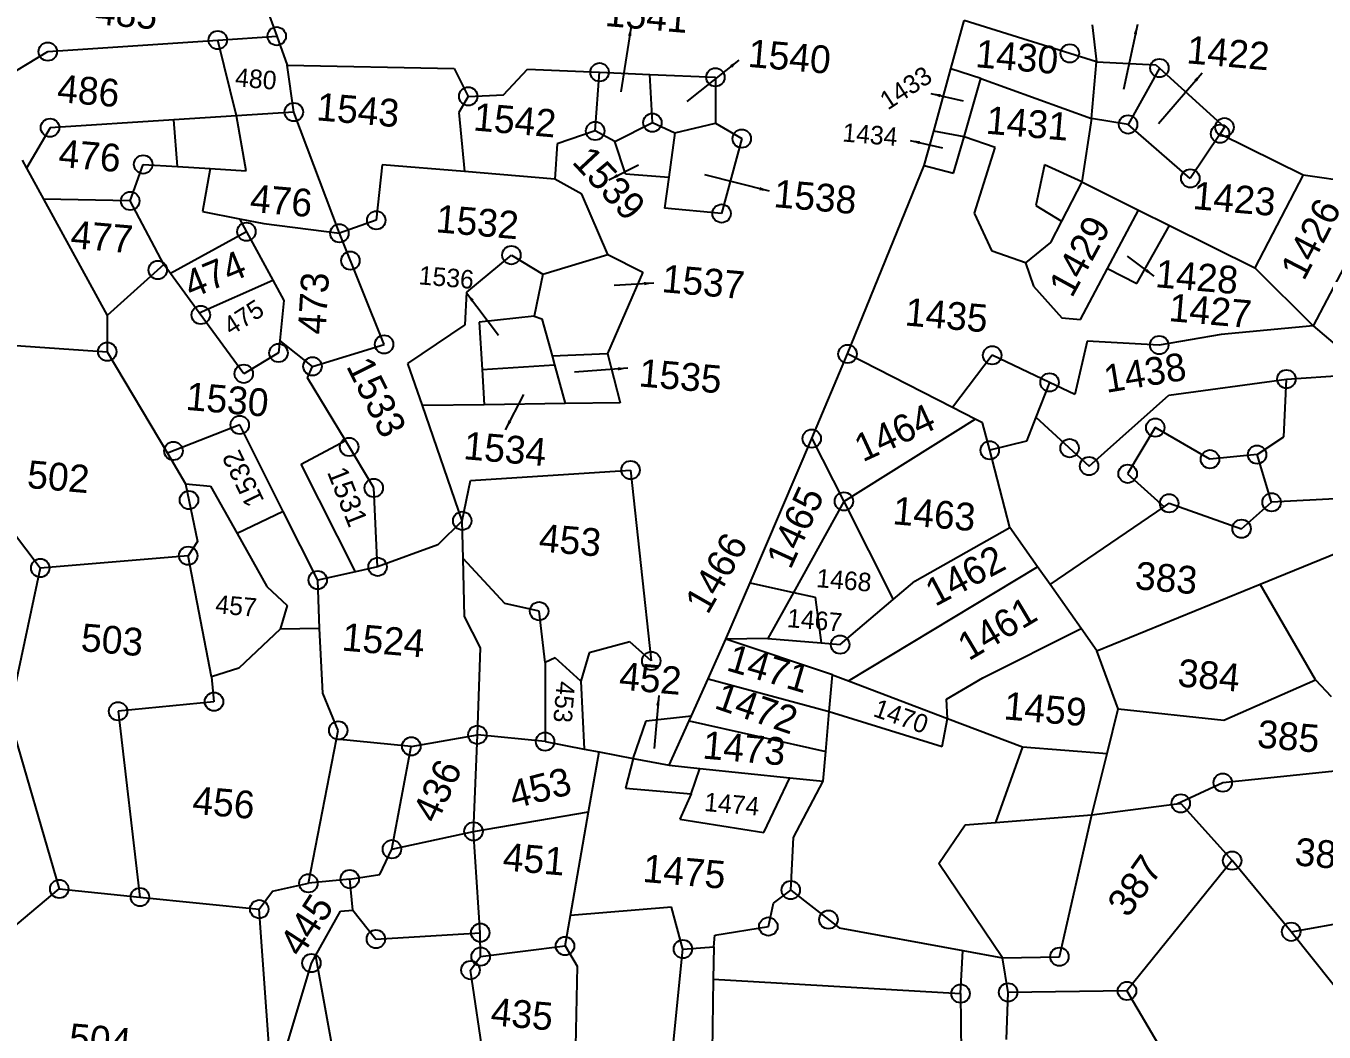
# Model space of a CAD drawing. Header units: metres. Extents: x 302356 to 305648, y 1939949 to 1943623.
# Drawn here: x 302912.1 to 303240.7, y 1941222.5 to 1941477.1 of the extents above; entities that cross this region are included whole.
import ezdxf

# ---------------------------------------------------------------- set-up
doc = ezdxf.new("R2010")
doc.units = ezdxf.units.M
doc.layers.add('POLY_PARCEL', color=6, linetype='Continuous')
doc.layers.add('TEXT_PARCEL', color=7, linetype='Continuous')
doc.styles.add('TEXT_MAP', font='')
doc.styles.get('TEXT_MAP').set_extended_font_data('Kruti Dev 050')
doc.dimstyles.get("Standard").update_dxf_attribs({"dimtxt": 0.18, "dimasz": 0.18, "dimexe": 0.18, "dimexo": 0.0625, "dimgap": 0.09, "dimtad": 0, "dimtih": 1, "dimtoh": 1, "dimdec": 4, "dimzin": 0, "dimdsep": 46, "dimtxsty": 'Standard', "dimcen": 0.09, "dimadec": 0, "dimazin": 0, "dimtfac": 1, "dimtdec": 4, "dimtofl": 0, "dimtmove": 0, "dimatfit": 3, "dimfxl": 1, "dimtolj": 1, "dimtzin": 0, "dimarcsym": 0})

msp = doc.modelspace()

# ---------------------------------------------------------------- linework, layer by layer
for centre in [(302960.69, 1941473.49), (302975.61, 1941474.49), (302917.66, 1941470.58), (303176.37, 1941470.12), (303057.33, 1941465.37), (303086.65, 1941464.08), (303199.05, 1941466.41), (303024.11, 1941459.26), (302979.95, 1941455.27), (302918.23, 1941451.32), (303056.23, 1941450.5), (303070.7, 1941452.6), (303191.12, 1941452.14), (303215.52, 1941451.45), (303093.33, 1941448.57), (303214.41, 1941449.79), (302941.82, 1941442.02), (303206.87, 1941438.49), (302938.53, 1941432.8), (303000.82, 1941427.89), (303088.23, 1941429.61), (302967.95, 1941425), (302991.48, 1941424.6), (302994.27, 1941417.68), (303035.02, 1941419.07), (302945.51, 1941415.31), (302956.4, 1941403.95), (302932.72, 1941394.64), (303002.8, 1941396.49), (303199, 1941396.3), (302976.07, 1941394.32), (303120.1, 1941394.07), (303156.72, 1941393.73), (302967.28, 1941389.04), (302984.67, 1941390.93), (303171.24, 1941386.86), (303231.2, 1941387.72), (302966.25, 1941376.11), (303198.01, 1941375.44), (303111.03, 1941372.65), (302949.48, 1941369.52), (302993.95, 1941370.54), (303156.1, 1941369.69), (303176.3, 1941370.22), (303223.77, 1941368.59), (303181.24, 1941365.68), (303211.85, 1941367.43), (303065.18, 1941364.68), (303191.01, 1941363.73), (303000.18, 1941360.17), (302953.41, 1941357.08), (303119.2, 1941356.76), (303201.51, 1941356.27), (303227.45, 1941356.54), (303022.58, 1941351.83), (303219.84, 1941349.84), (302953.2, 1941342.99), (302915.77, 1941339.89), (303001.15, 1941340.19), (302985.99, 1941336.85), (303042.04, 1941328.97), (303118.23, 1941320.5), (303070.42, 1941316.38), (302959.74, 1941306.06), (302935.45, 1941303.65), (302991.2, 1941298.79), (303026.41, 1941297.67), (303009.69, 1941294.76), (303043.54, 1941295.95), (303215.09, 1941285.58), (303204.45, 1941280.32), (303025.43, 1941273.24), (303004.77, 1941268.73), (303217.46, 1941265.84), (302983.65, 1941260.12), (302994.09, 1941261.15), (302920.58, 1941258.68), (302940.99, 1941256.61), (303105.72, 1941258.37), (302971.21, 1941253.55), (303115.28, 1941250.9), (303027.15, 1941247.6), (303100.06, 1941249.16), (303232.4, 1941247.82), (303000.73, 1941245.97), (303048.59, 1941244.23), (303078.44, 1941243.45), (303027.24, 1941241.54), (303173.73, 1941241.51), (302984.41, 1941239.91), (303024.66, 1941238.12), (303148.71, 1941232.18), (303160.75, 1941232.48), (303190.84, 1941232.87)]:
    msp.add_circle(centre, 2.33)
at = {"layer": 'POLY_PARCEL'}
for p, q in [((302970.89, 1941487.46), (302975.61, 1941474.49)), ((303146.28, 1941466.24), (303149.65, 1941478.45)), ((303183.11, 1941468.02), (303149.65, 1941478.45)), ((303182.01, 1941477.33), (303183.11, 1941468.02)), ((302917.66, 1941470.58), (302960.69, 1941473.49)), ((302960.69, 1941473.49), (302975.61, 1941474.49)), ((302965.4, 1941454.34), (302960.69, 1941473.49)), ((302975.61, 1941474.49), (302978.27, 1941467.17)), ((302903.77, 1941462.18), (302917.66, 1941470.58)), ((302979.95, 1941455.27), (302978.27, 1941467.17)), ((302978.27, 1941467.17), (303020.52, 1941466.29)), ((303020.52, 1941466.29), (303024.11, 1941459.26)), ((303033.01, 1941459.61), (303039.09, 1941466.17)), ((303039.09, 1941466.17), (303057.33, 1941465.37)), ((303141.93, 1941450.48), (303146.28, 1941466.24)), ((303153.86, 1941463.77), (303146.28, 1941466.24)), ((303181.87, 1941453.65), (303183.11, 1941468.02)), ((303183.11, 1941468.02), (303198.18, 1941467.2)), ((303199.05, 1941466.41), (303191.12, 1941452.14)), ((303198.18, 1941467.2), (303199.05, 1941466.41)), ((303199.05, 1941466.41), (303215.52, 1941451.45)), ((303056.23, 1941450.5), (303057.33, 1941465.37)), ((303057.33, 1941465.37), (303070.02, 1941464.81)), ((303070.7, 1941452.6), (303070.02, 1941464.81)), ((303070.02, 1941464.81), (303086.65, 1941464.08)), ((303086.65, 1941464.08), (303086.67, 1941452.51)), ((303149.59, 1941448.98), (303153.86, 1941463.77)), ((303153.86, 1941463.77), (303181.87, 1941453.65)), ((303024.11, 1941459.26), (303033.01, 1941459.61)), ((303024.11, 1941459.26), (303021.72, 1941455.19)), ((302949.57, 1941453.33), (302918.23, 1941451.32)), ((302965.4, 1941454.34), (302949.57, 1941453.33)), ((302950.54, 1941441.48), (302949.57, 1941453.33)), ((302979.95, 1941455.27), (302965.4, 1941454.34)), ((302967.86, 1941440.4), (302965.4, 1941454.34)), ((302991.48, 1941424.6), (302979.95, 1941455.27)), ((303021.72, 1941455.19), (303023.17, 1941440.22)), ((303181.87, 1941453.65), (303179.38, 1941437.63)), ((303191.12, 1941452.14), (303181.87, 1941453.65)), ((302918.23, 1941451.32), (302912.29, 1941441.07)), ((303056.23, 1941450.5), (303046.6, 1941447.23)), ((303061.23, 1941447.82), (303056.23, 1941450.5)), ((303061.23, 1941447.82), (303070.7, 1941452.6)), ((303070.7, 1941452.6), (303076.37, 1941450.05)), ((303076.37, 1941450.05), (303074.84, 1941438.79)), ((303076.37, 1941450.05), (303086.67, 1941452.51)), ((303086.67, 1941452.51), (303093.33, 1941448.57)), ((303139.52, 1941441.75), (303141.93, 1941450.48)), ((303149.59, 1941448.98), (303141.93, 1941450.48)), ((303206.87, 1941438.49), (303191.12, 1941452.14)), ((303214.41, 1941449.79), (303206.87, 1941438.49)), ((303215.52, 1941451.45), (303214.41, 1941449.79)), ((303214.41, 1941449.79), (303235.42, 1941439.42)), ((303046.6, 1941447.23), (303046.01, 1941438.33)), ((303063.87, 1941439.67), (303061.23, 1941447.82)), ((303093.33, 1941448.57), (303088.23, 1941429.61)), ((303146.93, 1941439.79), (303149.59, 1941448.98)), ((303157.5, 1941446.33), (303149.59, 1941448.98)), ((303152.21, 1941429.68), (303157.5, 1941446.33)), ((302911.19, 1941443.07), (302912.29, 1941441.07)), ((302912.29, 1941441.07), (302916.6, 1941433.21)), ((302938.53, 1941432.8), (302941.82, 1941442.02)), ((302941.82, 1941442.02), (302950.54, 1941441.48)), ((302950.54, 1941441.48), (302958.8, 1941440.97)), ((302958.8, 1941440.97), (302956.8, 1941430.13)), ((302958.8, 1941440.97), (302967.86, 1941440.4)), ((303002.33, 1941441.94), (303000.82, 1941427.89)), ((303023.17, 1941440.22), (303002.33, 1941441.94)), ((303046.01, 1941438.33), (303023.17, 1941440.22)), ((303063.87, 1941439.67), (303074.84, 1941438.79)), ((303120.1, 1941394.07), (303139.52, 1941441.75)), ((303139.52, 1941441.75), (303146.93, 1941439.79)), ((303169.98, 1941441.96), (303167.76, 1941431.62)), ((303179.38, 1941437.63), (303169.98, 1941441.96)), ((303052.84, 1941434.54), (303046.01, 1941438.33)), ((303074.84, 1941438.79), (303073.77, 1941431)), ((303179.38, 1941437.63), (303174.25, 1941427.71)), ((303179.38, 1941437.63), (303193.78, 1941430.45)), ((303235.42, 1941439.42), (303223.18, 1941415.82)), ((303235.42, 1941439.42), (303251.25, 1941437.07)), ((302938.53, 1941432.8), (302916.6, 1941433.21)), ((302916.6, 1941433.21), (302932.73, 1941403.8)), ((303059.45, 1941419.24), (303052.84, 1941434.54)), ((302947.08, 1941416.72), (302938.53, 1941432.8)), ((302956.8, 1941430.13), (302966.17, 1941428.27)), ((303088.23, 1941429.61), (303073.77, 1941431)), ((303167.76, 1941431.62), (303174.25, 1941427.71)), ((303185.93, 1941415.73), (303193.78, 1941430.45)), ((303193.78, 1941430.45), (303201.56, 1941426.58)), ((302966.17, 1941428.27), (302972.32, 1941427.05)), ((302966.17, 1941428.27), (302967.95, 1941425)), ((302972.32, 1941427.05), (302991.48, 1941424.6)), ((303000.82, 1941427.89), (302991.48, 1941424.6)), ((303156.75, 1941420.07), (303152.21, 1941429.68)), ((303174.25, 1941427.71), (303171.45, 1941422.3)), ((303193.36, 1941411.86), (303201.56, 1941426.58)), ((303201.56, 1941426.58), (303223.18, 1941415.82)), ((302967.95, 1941425), (302948.74, 1941414.45)), ((302967.95, 1941425), (302974.65, 1941412.72)), ((303002.8, 1941396.49), (302991.48, 1941424.6)), ((303250.33, 1941424.77), (303237.94, 1941401.15)), ((303165.18, 1941417.14), (303156.75, 1941420.07)), ((303171.45, 1941422.3), (303165.18, 1941417.14)), ((302947.08, 1941416.72), (302932.73, 1941403.8)), ((302948.74, 1941414.45), (302947.08, 1941416.72)), ((303023.73, 1941409.7), (303035.02, 1941419.07)), ((303035.02, 1941419.07), (303043.01, 1941414.23)), ((303043.01, 1941414.23), (303059.45, 1941419.24)), ((303059.45, 1941419.24), (303068.28, 1941414.79)), ((303165.18, 1941417.14), (303167.16, 1941411.2)), ((302955.99, 1941404.51), (302948.74, 1941414.45)), ((303043.01, 1941414.23), (303040.82, 1941403.61)), ((303068.28, 1941414.79), (303059.34, 1941394.18)), ((303179.04, 1941402.82), (303185.93, 1941415.73)), ((303185.93, 1941415.73), (303193.36, 1941411.86)), ((303223.18, 1941415.82), (303237.94, 1941401.15)), ((302955.99, 1941404.51), (302974.65, 1941412.72)), ((302974.65, 1941412.72), (302977.44, 1941407.6)), ((303167.16, 1941411.2), (303174.38, 1941403.22)), ((302977.44, 1941407.6), (302976.4, 1941397.5)), ((303023.35, 1941401.45), (303023.73, 1941409.7)), ((302932.73, 1941403.8), (302932.72, 1941394.64)), ((302967.28, 1941389.04), (302955.99, 1941404.51)), ((303040.82, 1941403.61), (303026.86, 1941402.07)), ((303040.82, 1941403.61), (303042.72, 1941402.99)), ((303008.8, 1941391.68), (303023.35, 1941401.45)), ((303026.86, 1941402.07), (303027.6, 1941390.12)), ((303042.72, 1941402.99), (303045.3, 1941393.58)), ((303174.38, 1941403.22), (303179.04, 1941402.82)), ((303237.94, 1941401.15), (303214.69, 1941398.98)), ((303237.94, 1941401.15), (303244.6, 1941395.52)), ((302976.4, 1941397.5), (302976.07, 1941394.32)), ((302984.67, 1941390.93), (302976.4, 1941397.5)), ((303180.77, 1941397.34), (303177.66, 1941383.82)), ((303199, 1941396.3), (303180.77, 1941397.34)), ((303214.69, 1941398.98), (303199, 1941396.3)), ((302908.41, 1941396.25), (302932.72, 1941394.64)), ((302932.72, 1941394.64), (302947.96, 1941368.93)), ((302976.07, 1941394.32), (302967.28, 1941389.04)), ((302984.67, 1941390.93), (303002.8, 1941396.49)), ((303045.3, 1941393.58), (303059.34, 1941394.18)), ((303059.34, 1941394.18), (303062.52, 1941381.71)), ((303111.03, 1941372.65), (303120.1, 1941394.07)), ((303146.69, 1941380.49), (303120.1, 1941394.07)), ((303156.72, 1941393.73), (303146.69, 1941380.49)), ((303171.24, 1941386.86), (303156.72, 1941393.73)), ((302983.44, 1941388.01), (302984.67, 1941390.93)), ((303012.49, 1941381), (303008.8, 1941391.68)), ((303027.6, 1941390.12), (303045.92, 1941391.32)), ((303045.3, 1941393.58), (303045.92, 1941391.32)), ((303045.92, 1941391.32), (303048.61, 1941381.49)), ((302992.99, 1941372.12), (302983.44, 1941388.01)), ((303027.6, 1941390.12), (303028.16, 1941381.17)), ((303201.39, 1941383.6), (303231.2, 1941387.72)), ((303230.5, 1941373.06), (303231.2, 1941387.72)), ((303231.2, 1941387.72), (303246.14, 1941388.72)), ((303171.24, 1941386.86), (303167.78, 1941378.06)), ((303177.66, 1941383.82), (303171.24, 1941386.86)), ((303028.16, 1941381.17), (303012.49, 1941381)), ((303022.58, 1941351.83), (303012.49, 1941381)), ((303048.61, 1941381.49), (303028.16, 1941381.17)), ((303062.52, 1941381.71), (303048.61, 1941381.49)), ((303152.4, 1941377.58), (303146.69, 1941380.49)), ((303181.24, 1941365.68), (303201.39, 1941383.6)), ((303119.2, 1941356.76), (303152.4, 1941377.58)), ((303154.29, 1941376.62), (303152.4, 1941377.58)), ((303167.78, 1941378.06), (303165.41, 1941372.02)), ((303167.78, 1941378.06), (303181.24, 1941365.68)), ((302915.77, 1941339.89), (302888.87, 1941375.32)), ((302966.25, 1941376.11), (302947.96, 1941368.93)), ((302977.28, 1941354.18), (302966.25, 1941376.11)), ((303156.1, 1941369.69), (303154.29, 1941376.62)), ((303198.01, 1941375.44), (303191.01, 1941363.73)), ((303211.85, 1941367.43), (303198.01, 1941375.44)), ((302981.77, 1941366.21), (302992.99, 1941372.12)), ((303000.18, 1941360.17), (302992.99, 1941372.12)), ((303095.42, 1941336.12), (303111.03, 1941372.65)), ((303111.03, 1941372.65), (303119.2, 1941356.76)), ((303165.41, 1941372.02), (303156.1, 1941369.69)), ((303223.77, 1941368.59), (303230.5, 1941373.06)), ((302947.96, 1941368.93), (302952.55, 1941361.19)), ((303161.21, 1941350.12), (303156.1, 1941369.69)), ((303223.77, 1941368.59), (303211.85, 1941367.43)), ((303227.45, 1941356.54), (303223.77, 1941368.59)), ((302995.59, 1941338.96), (302981.77, 1941366.21)), ((303024.64, 1941362), (303065.18, 1941364.68)), ((303065.18, 1941364.68), (303070.42, 1941316.38)), ((302952.55, 1941361.19), (302958.87, 1941360.63)), ((302952.55, 1941361.19), (302955.59, 1941346.6)), ((303022.58, 1941351.83), (303024.64, 1941362)), ((303191.01, 1941363.73), (303200.26, 1941355.41)), ((302958.87, 1941360.63), (302965.59, 1941348.63)), ((303001.15, 1941340.19), (303000.18, 1941360.17)), ((303245.12, 1941357.46), (303227.45, 1941356.54)), ((302977.28, 1941354.18), (302965.59, 1941348.63)), ((302985.99, 1941336.85), (302977.28, 1941354.18)), ((303119.2, 1941356.76), (303106.41, 1941333.72)), ((303119.2, 1941356.76), (303131.63, 1941331.89)), ((303171.42, 1941335.68), (303200.26, 1941355.41)), ((303200.26, 1941355.41), (303201.51, 1941356.27)), ((303201.51, 1941356.27), (303219.84, 1941349.84)), ((303219.84, 1941349.84), (303227.45, 1941356.54)), ((303224.57, 1941335.81), (303275.29, 1941356.47)), ((303022.58, 1941351.83), (303016.36, 1941345.78)), ((303022.8, 1941342.29), (303022.58, 1941351.83)), ((302965.59, 1941348.63), (302973.12, 1941335.17)), ((303137.14, 1941336.57), (303161.21, 1941350.12)), ((303168.2, 1941340.23), (303161.21, 1941350.12)), ((302955.59, 1941346.6), (302953.2, 1941342.99)), ((303016.36, 1941345.78), (303001.15, 1941340.19)), ((302953.2, 1941342.99), (302915.77, 1941339.89)), ((302959.07, 1941312.38), (302953.2, 1941342.99)), ((303033.33, 1941330.88), (303022.8, 1941342.29)), ((303023.14, 1941327.63), (303022.8, 1941342.29)), ((302915.77, 1941339.89), (302907.8, 1941302.58)), ((302995.59, 1941338.96), (302985.99, 1941336.85)), ((303001.15, 1941340.19), (302995.59, 1941338.96)), ((303120.33, 1941311.32), (303168.2, 1941340.23)), ((303171.42, 1941335.68), (303168.2, 1941340.23)), ((302973.12, 1941335.17), (302978.22, 1941330.4)), ((302986.47, 1941324.61), (302985.99, 1941336.85)), ((303089.33, 1941321.87), (303095.42, 1941336.12)), ((303095.42, 1941336.12), (303106.41, 1941333.72)), ((303131.63, 1941331.89), (303137.14, 1941336.57)), ((303179.26, 1941324.59), (303171.42, 1941335.68)), ((303183.24, 1941318.97), (303224.57, 1941335.81)), ((303238.54, 1941311.57), (303224.57, 1941335.81)), ((303106.41, 1941333.72), (303099.94, 1941322.09)), ((303106.41, 1941333.72), (303111.95, 1941332.52)), ((303111.95, 1941332.52), (303113.4, 1941320.92)), ((303118.23, 1941320.5), (303131.63, 1941331.89)), ((302978.22, 1941330.4), (302976.51, 1941324.44)), ((303042.04, 1941328.97), (303033.33, 1941330.88)), ((303043.55, 1941315.96), (303042.04, 1941328.97)), ((302986.47, 1941324.61), (302976.51, 1941324.44)), ((302987.31, 1941308.18), (302986.47, 1941324.61)), ((303027.18, 1941319.69), (303023.14, 1941327.63)), ((303154.35, 1941312.06), (303179.26, 1941324.59)), ((303183.24, 1941318.97), (303179.26, 1941324.59)), ((302976.51, 1941324.44), (302966.06, 1941314.56)), ((303084.8, 1941311.85), (303089.33, 1941321.87)), ((303099.94, 1941322.09), (303089.33, 1941321.87)), ((303116.3, 1941312.85), (303089.33, 1941321.87)), ((303099.94, 1941322.09), (303113.4, 1941320.92)), ((303026.41, 1941297.67), (303027.18, 1941319.69)), ((303054.71, 1941318.44), (303052.59, 1941311.26)), ((303064.97, 1941321.23), (303054.71, 1941318.44)), ((303070.42, 1941316.38), (303064.97, 1941321.23)), ((303113.4, 1941320.92), (303118.23, 1941320.5)), ((303188.64, 1941304.28), (303183.24, 1941318.97)), ((303043.55, 1941315.96), (303043.54, 1941295.95)), ((303046.07, 1941317.12), (303043.55, 1941315.96)), ((303052.59, 1941311.26), (303046.07, 1941317.12)), ((302966.06, 1941314.56), (302959.07, 1941312.38)), ((302959.07, 1941312.38), (302959.74, 1941306.06)), ((303080.58, 1941302.52), (303084.8, 1941311.85)), ((303084.8, 1941311.85), (303115.49, 1941303.57)), ((303115.49, 1941303.57), (303116.3, 1941312.85)), ((303116.3, 1941312.85), (303120.33, 1941311.32)), ((303145.13, 1941306.66), (303154.35, 1941312.06)), ((303215.39, 1941301.36), (303238.54, 1941311.57)), ((303238.54, 1941311.57), (303242.53, 1941307.33)), ((302991.2, 1941298.79), (302987.31, 1941308.18)), ((303052.59, 1941311.26), (303053.44, 1941294.07)), ((303120.33, 1941311.32), (303145.4, 1941301.82)), ((302959.74, 1941306.06), (302935.45, 1941303.65)), ((303145.4, 1941301.82), (303145.13, 1941306.66)), ((302907.8, 1941302.58), (302920.58, 1941258.68)), ((302935.45, 1941303.65), (302940.99, 1941256.61)), ((303069.13, 1941301.24), (303080.58, 1941302.52)), ((303079.99, 1941301.21), (303080.58, 1941302.52)), ((303114.61, 1941293.42), (303115.49, 1941303.57)), ((303115.49, 1941303.57), (303144.07, 1941294.74)), ((303144.07, 1941294.74), (303145.4, 1941301.82)), ((303145.4, 1941301.82), (303164.35, 1941294.63)), ((303185.8, 1941292.97), (303188.64, 1941304.28)), ((303188.64, 1941304.28), (303215.39, 1941301.36)), ((302990.77, 1941296.59), (302991.2, 1941298.79)), ((303065.86, 1941291.72), (303069.13, 1941301.24)), ((303074.92, 1941290), (303079.99, 1941301.21)), ((303079.99, 1941301.21), (303114.61, 1941293.42)), ((302983.65, 1941260.12), (302990.77, 1941296.59)), ((303009.69, 1941294.76), (302990.77, 1941296.59)), ((303009.69, 1941294.76), (303026.41, 1941297.67)), ((303025.43, 1941273.24), (303026.41, 1941297.67)), ((303043.54, 1941295.95), (303026.41, 1941297.67)), ((303043.54, 1941295.95), (303053.44, 1941294.07)), ((303004.77, 1941268.73), (303009.69, 1941294.76)), ((303053.44, 1941294.07), (303057.22, 1941293.35)), ((303054.56, 1941278.22), (303057.22, 1941293.35)), ((303057.22, 1941293.35), (303065.86, 1941291.72)), ((303113.95, 1941285.91), (303114.61, 1941293.42)), ((303164.35, 1941294.63), (303157.53, 1941275.48)), ((303164.35, 1941294.63), (303185.8, 1941292.97)), ((303181.91, 1941277.44), (303185.8, 1941292.97)), ((303065.86, 1941291.72), (303063.91, 1941284.16)), ((303065.86, 1941291.72), (303074.92, 1941290)), ((303074.92, 1941290), (303082.72, 1941289.18)), ((303080.5, 1941282.72), (303082.72, 1941289.18)), ((303082.72, 1941289.18), (303105.47, 1941286.8)), ((303215.09, 1941285.58), (303263.26, 1941290.6)), ((303098.94, 1941272.92), (303105.47, 1941286.8)), ((303105.47, 1941286.8), (303113.95, 1941285.91)), ((303106.42, 1941271.66), (303113.95, 1941285.91)), ((303203.42, 1941280.19), (303215.09, 1941285.58)), ((303063.91, 1941284.16), (303080.5, 1941282.72)), ((303080.5, 1941282.72), (303077.66, 1941276.29)), ((303181.91, 1941277.44), (303203.42, 1941280.19)), ((303203.42, 1941280.19), (303204.45, 1941280.32)), ((303204.45, 1941280.32), (303217.46, 1941265.84)), ((303025.43, 1941273.24), (303054.56, 1941278.22)), ((303049.95, 1941251.98), (303054.56, 1941278.22)), ((303077.66, 1941276.29), (303098.94, 1941272.92)), ((303149.84, 1941274.86), (303157.53, 1941275.48)), ((303157.53, 1941275.48), (303181.91, 1941277.44)), ((303173.73, 1941241.51), (303181.91, 1941277.44)), ((303004.77, 1941268.73), (303025.43, 1941273.24)), ((303027.15, 1941247.6), (303025.43, 1941273.24)), ((303143.22, 1941265.12), (303149.84, 1941274.86)), ((303105.72, 1941258.37), (303106.42, 1941271.66)), ((303001.68, 1941262.33), (303004.77, 1941268.73)), ((303217.46, 1941265.84), (303190.84, 1941232.87)), ((303232.4, 1941247.82), (303217.46, 1941265.84)), ((302994.09, 1941261.15), (303001.68, 1941262.33)), ((303159.31, 1941241.23), (303143.22, 1941265.12)), ((302974.58, 1941258.13), (302983.65, 1941260.12)), ((302994.09, 1941261.15), (302983.65, 1941260.12)), ((302994.9, 1941253.26), (302994.09, 1941261.15)), ((302899.09, 1941240.68), (302920.58, 1941258.68)), ((302920.58, 1941258.68), (302940.99, 1941256.61)), ((302940.99, 1941256.61), (302971.21, 1941253.55)), ((302971.21, 1941253.55), (302974.58, 1941258.13)), ((303101.33, 1941255.11), (303105.72, 1941258.37)), ((303105.72, 1941258.37), (303117.95, 1941248.81)), ((302974.52, 1941206.78), (302971.21, 1941253.55)), ((302985.41, 1941241.7), (302991.78, 1941253.07)), ((302991.78, 1941253.07), (302994.9, 1941253.26)), ((302994.9, 1941253.26), (303000.73, 1941245.97)), ((303075.57, 1941254.02), (303049.95, 1941251.98)), ((303078.44, 1941243.45), (303075.57, 1941254.02)), ((303100.06, 1941249.16), (303101.33, 1941255.11)), ((303048.59, 1941244.23), (303049.95, 1941251.98)), ((303086.5, 1941247), (303100.06, 1941249.16)), ((303232.4, 1941247.82), (303253.05, 1941251.57)), ((303000.73, 1941245.97), (303027.15, 1941247.6)), ((303027.24, 1941241.54), (303027.15, 1941247.6)), ((303086.24, 1941243.99), (303086.5, 1941247)), ((303117.95, 1941248.81), (303149.27, 1941243.07)), ((303259.63, 1941213.6), (303232.4, 1941247.82)), ((303027.24, 1941241.54), (303048.59, 1941244.23)), ((303048.59, 1941244.23), (303051.63, 1941239.11)), ((303073.96, 1941198.94), (303078.44, 1941243.45)), ((303078.44, 1941243.45), (303086.24, 1941243.99)), ((303086.24, 1941243.99), (303086.12, 1941235.85)), ((303148.71, 1941232.18), (303149.27, 1941243.07)), ((303149.27, 1941243.07), (303159.31, 1941241.23)), ((302974.52, 1941206.78), (302984.41, 1941239.91)), ((302984.41, 1941239.91), (302985.41, 1941241.7)), ((302985.41, 1941241.7), (302997.13, 1941177.95)), ((303024.66, 1941238.12), (303027.24, 1941241.54)), ((303159.31, 1941241.23), (303173.73, 1941241.51)), ((303160.75, 1941232.48), (303159.31, 1941241.23)), ((303029.64, 1941204.62), (303024.66, 1941238.12)), ((303051.63, 1941239.11), (303050.94, 1941206.11)), ((303086.12, 1941235.85), (303085.87, 1941217.62)), ((303086.12, 1941235.85), (303148.71, 1941232.18)), ((303190.84, 1941232.87), (303160.75, 1941232.48)), ((303190.84, 1941232.87), (303217.97, 1941186.85)), ((303148.71, 1941232.18), (303148.9, 1941216.99)), ((303160.31, 1941220.56), (303160.75, 1941232.48))]:
    msp.add_line(p, q, dxfattribs=at)

# ---------------------------------------------------------------- texts
at = {"layer": 'TEXT_PARCEL', "style": 'TEXT_MAP'}
for s, height, rotation, p in [('485', 7.026, 355.0239, (302929.46, 1941477.53)), ('1541', 7.026, 355.0239, (303058.54, 1941477.09)), ('1540', 7.026, 355.0239, (303094.71, 1941466.74)), ('1430', 7.026, 355.0239, (303152.29, 1941466.67)), ('1422', 7.026, 355.0239, (303205.75, 1941467.65)), ('480', 4.684, 355.0239, (302964.95, 1941461.81)), ('1433', 4.684, 33.1297, (303130.29, 1941455.65)), ('486', 7.026, 355.0239, (302919.85, 1941457.85)), ('1543', 7.026, 355.0239, (302985.48, 1941453.22)), ('1542', 7.026, 355.0239, (303025.19, 1941450.65)), ('1431', 7.026, 355.0239, (303154.95, 1941449.84)), ('1434', 4.684, 355.0239, (303118.67, 1941447.86)), ('476', 7.026, 355.0239, (302920.2, 1941441.42)), ('1539', 7.026, 313.0564, (303050.1, 1941442.53)), ('476', 7.026, 355.0239, (302968.67, 1941430.04)), ('1538', 7.026, 355.0239, (303101.22, 1941431.25)), ('1423', 7.026, 355.0239, (303207.3, 1941430.76)), ('1426', 7.026, 62.6294, (303235.63, 1941412.33)), ('1532', 7.026, 355.0239, (303015.71, 1941424.89)), ('477', 7.026, 355.0239, (302923.26, 1941420.88)), ('1429', 7.026, 61.3066, (303176.89, 1941408.02)), ('474', 7.026, 22.4741, (302953.99, 1941408)), ('1428', 7.026, 355.0239, (303197.82, 1941410.99)), ('473', 7.026, 86.4942, (302987.93, 1941398.86)), ('1536', 4.684, 355.0239, (303011.42, 1941411.71)), ('1537', 7.026, 355.0239, (303072.9, 1941409.73)), ('475', 4.684, 32.4009, (302964.05, 1941398.58)), ('1435', 7.026, 355.0239, (303134.44, 1941401.3)), ('1427', 7.026, 355.0239, (303201.22, 1941402.4)), ('1438', 7.026, 9.3369, (303185.62, 1941384.2)), ('1533', 7.026, 296.4149, (302993.1, 1941390.99)), ('1535', 7.026, 355.0239, (303067.09, 1941385.87)), ('1530', 7.026, 355.0239, (302952.41, 1941379.94)), ('1464', 7.026, 24.7513, (303123.96, 1941366.6)), ('1534', 7.026, 355.0239, (303022.72, 1941367.46)), ('1532', 4.985, 116.0055, (302972.58, 1941356.9)), ('502', 7.026, 355.0239, (302912.25, 1941360.18)), ('1531', 5.199, 291.605, (302988.29, 1941364.19)), ('1465', 7.026, 65.438, (303105.66, 1941339.28)), ('1463', 7.026, 355.0239, (303131.34, 1941351)), ('453', 7.026, 355.0239, (303041.78, 1941344.12)), ('1466', 7.026, 60.2333, (303084.71, 1941327.87)), ('1462', 7.026, 28.076, (303142.28, 1941330)), ('383', 7.026, 355.0239, (303192.69, 1941334.56)), ('1468', 4.684, 355.0239, (303112.07, 1941335.08)), ('457', 4.684, 355.0239, (302959.95, 1941328.44)), ('1461', 7.026, 30.7937, (303150.77, 1941316.25)), ('1467', 4.684, 355.0239, (303104.66, 1941324.96)), ('503', 7.026, 355.0239, (302925.86, 1941318.9)), ('1524', 7.026, 355.0239, (302991.92, 1941319.03)), ('1471', 7.026, 343.5824, (303089.15, 1941314.06)), ('452', 7.026, 355.0239, (303062.1, 1941309.14)), ('384', 7.026, 355.0239, (303203.47, 1941309.94)), ('453', 4.684, 265.0239, (303046.52, 1941311.37)), ('1472', 7.026, 340.9972, (303086.08, 1941304.5)), ('1459', 7.026, 355.0239, (303159.46, 1941301.62)), ('1470', 4.684, 340.6128, (303126.32, 1941302.48)), ('1473', 7.026, 355.0239, (303083.23, 1941291.69)), ('385', 7.026, 355.0239, (303223.61, 1941294.49)), ('436', 7.026, 65.2121, (303016.12, 1941274.96)), ('453', 7.026, 14.3702, (303035.55, 1941278.91)), ('456', 7.026, 355.0239, (302954.09, 1941277.71)), ('1474', 4.684, 355.0239, (303083.69, 1941278.41)), ('451', 7.026, 355.0239, (303032.65, 1941263.4)), ('383', 7.026, 355.0239, (303233.11, 1941264.67)), ('1475', 7.026, 355.0239, (303068.08, 1941260.47)), ('387', 7.026, 54.6271, (303191.13, 1941251.11)), ('445', 7.026, 56.9345, (302981.76, 1941241.09)), ('435', 7.026, 355.0239, (303029.6, 1941224.18)), ('504', 7.026, 355.0239, (302922.82, 1941217.7))]:
    msp.add_text(s, height=height, rotation=rotation, dxfattribs=at).set_placement(p)

# ---------------------------------------------------------------- leaders
for points in [[(303065.35, 1941477.06), (303062.72, 1941460.41)], [(303193.49, 1941477.45), (303189.96, 1941460.96)], [(303092.61, 1941468.4), (303079.39, 1941457.93)], [(303209.83, 1941465.13), (303198.85, 1941452.34)], [(303141.16, 1941459.99), (303149.37, 1941458.1)], [(303135.92, 1941448.11), (303144.13, 1941446.22)], [(303059.69, 1941438.09), (303067.18, 1941441.95)], [(303100.31, 1941435.27), (303083.97, 1941439.42)], [(303197.69, 1941413.73), (303190.97, 1941418.82)], [(303071.11, 1941412.01), (303061.02, 1941411.43)], [(303023.64, 1941409.56), (303031.77, 1941398.8)], [(303064.48, 1941390.47), (303051.03, 1941389.46)], [(303033.49, 1941374.87), (303038.18, 1941383.83)], [(303072.31, 1941307.6), (303071.14, 1941294.17)]]:
    msp.add_leader(points, dimstyle='Standard', override={"dimtxt": 2.5, "dimasz": 2.5, "dimexe": 1.25, "dimexo": 0.625, "dimgap": 0.625, "dimtad": 1, "dimtih": 0, "dimtoh": 0, "dimzin": 8, "dimcen": 2.5, "dimtofl": 1})

doc.saveas('drawing.dxf')
